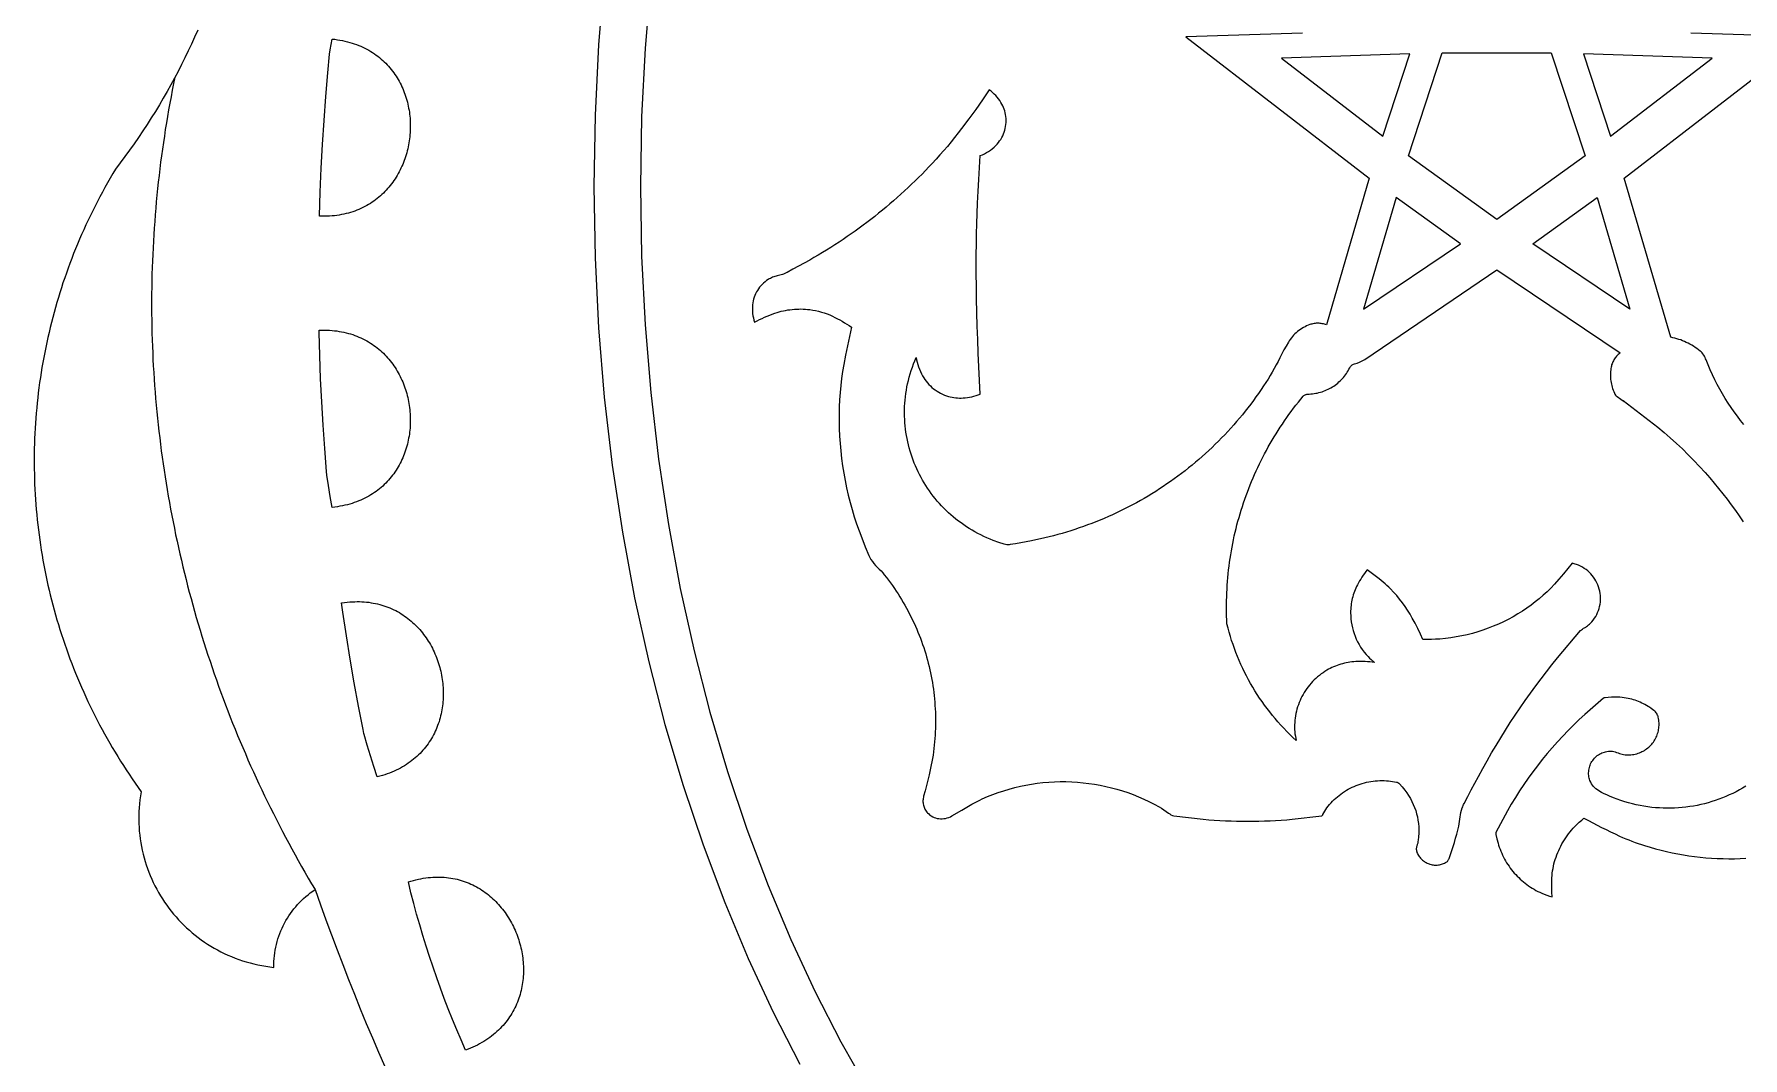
# Model space of a CAD drawing. Extents: x -250 to 250, y -370 to 370.
# Drawn here: x -250 to 43.4, y -211.1 to -35.4 of the extents above; entities that cross this region are included whole.
import ezdxf

# ---------------------------------------------------------------- set-up
doc = ezdxf.new("R2010")
doc.units = 0
doc.header["$MEASUREMENT"] = 0
doc.layers.get('0').update_dxf_attribs({"linetype": 'CONTINUOUS'})
doc.layers.add('COUCHE_1', color=18, linetype='CONTINUOUS')

msp = doc.modelspace()

# ---------------------------------------------------------------- linework, layer by layer
for points in [[(-152.11, -25.36), (-153.09, -37.24), (-153.7, -49.3), (-153.9, -61.53), (-153.7, -73.75), (-153.09, -85.81), (-152.11, -97.69), (-150.74, -109.38), (-149, -120.86), (-146.91, -132.11), (-144.47, -143.12), (-141.69, -153.87), (-138.58, -164.36), (-135.16, -174.55), (-131.43, -184.45), (-127.41, -194.02), (-123.11, -203.26), (-118.53, -212.16)], [(-144.14, -26.16), (-145.11, -37.77), (-145.7, -49.57), (-145.9, -61.53), (-145.7, -73.49), (-145.11, -85.28), (-144.14, -96.89), (-142.81, -108.31), (-141.11, -119.53), (-139.07, -130.51), (-136.69, -141.25), (-133.98, -151.74), (-130.95, -161.95), (-127.62, -171.87), (-124, -181.49), (-120.1, -190.78), (-115.92, -199.74), (-111.49, -208.35), (-106.81, -216.59)]]:
    msp.add_lwpolyline(points)
for points in [[(-198.37, -36.27), (-197.92, -36.34), (-197.49, -36.41), (-197.06, -36.49), (-196.64, -36.58), (-196.23, -36.68), (-195.82, -36.79), (-195.42, -36.91), (-195.04, -37.04), (-194.66, -37.17), (-194.28, -37.32), (-193.92, -37.47), (-193.56, -37.63), (-193.21, -37.8), (-192.87, -37.98), (-192.54, -38.16), (-192.21, -38.35), (-191.89, -38.55), (-191.59, -38.76), (-191.28, -38.97), (-190.99, -39.19), (-190.7, -39.41), (-190.42, -39.65), (-190.15, -39.89), (-189.89, -40.13), (-189.63, -40.38), (-189.38, -40.64), (-189.14, -40.9), (-188.91, -41.17), (-188.69, -41.44), (-188.47, -41.72), (-188.26, -42), (-188.06, -42.29), (-187.86, -42.58), (-187.67, -42.88), (-187.49, -43.18), (-187.32, -43.48), (-187.16, -43.79), (-187, -44.1), (-186.85, -44.42), (-186.71, -44.74), (-186.57, -45.06), (-186.45, -45.38), (-186.33, -45.71), (-186.22, -46.04), (-186.11, -46.38), (-186.01, -46.71), (-185.92, -47.05), (-185.84, -47.39), (-185.77, -47.74), (-185.7, -48.08), (-185.64, -48.43), (-185.58, -48.77), (-185.54, -49.12), (-185.5, -49.47), (-185.47, -49.82), (-185.45, -50.17), (-185.43, -50.52), (-185.42, -50.88), (-185.42, -51.23), (-185.42, -51.58), (-185.43, -51.93), (-185.45, -52.29), (-185.48, -52.64), (-185.51, -52.99), (-185.55, -53.34), (-185.6, -53.69), (-185.66, -54.04), (-185.72, -54.38), (-185.79, -54.73), (-185.87, -55.07), (-185.95, -55.41), (-186.04, -55.75), (-186.14, -56.09), (-186.24, -56.43), (-186.35, -56.76), (-186.47, -57.09), (-186.6, -57.42), (-186.73, -57.75), (-186.87, -58.07), (-187.02, -58.39), (-187.17, -58.7), (-187.33, -59.01), (-187.5, -59.32), (-187.67, -59.63), (-187.86, -59.93), (-188.04, -60.22), (-188.24, -60.51), (-188.44, -60.8), (-188.65, -61.08), (-188.86, -61.36), (-189.09, -61.63), (-189.32, -61.9), (-189.55, -62.16), (-189.8, -62.41), (-190.04, -62.66), (-190.3, -62.91), (-190.56, -63.15), (-190.83, -63.38), (-191.11, -63.6), (-191.39, -63.82), (-191.68, -64.03), (-191.98, -64.24), (-192.28, -64.44), (-192.59, -64.63), (-192.91, -64.81), (-193.23, -64.98), (-193.56, -65.15), (-193.9, -65.31), (-194.24, -65.46), (-194.59, -65.61), (-194.94, -65.74), (-195.31, -65.87), (-195.67, -65.99), (-196.05, -66.09), (-196.43, -66.19), (-196.82, -66.28), (-197.21, -66.36), (-197.62, -66.44), (-198.02, -66.5), (-198.44, -66.55), (-198.86, -66.59), (-199.28, -66.62), (-199.72, -66.64), (-200.16, -66.65), (-200.6, -66.65), (-201.02, -66.64), (-201.02, -66.55), (-200.89, -62.48), (-200.71, -58.4), (-200.49, -54.31), (-200.23, -50.22), (-199.92, -46.11), (-199.57, -42), (-199.27, -38.8), (-199.15, -38.09), (-198.82, -36.22)], [(-199.72, -86.19), (-199.28, -86.21), (-198.86, -86.24), (-198.44, -86.28), (-198.02, -86.33), (-197.62, -86.4), (-197.21, -86.47), (-196.82, -86.55), (-196.43, -86.64), (-196.05, -86.74), (-195.67, -86.85), (-195.31, -86.96), (-194.94, -87.09), (-194.59, -87.23), (-194.24, -87.37), (-193.9, -87.52), (-193.56, -87.68), (-193.23, -87.85), (-192.91, -88.02), (-192.59, -88.21), (-192.28, -88.4), (-191.98, -88.59), (-191.68, -88.8), (-191.39, -89.01), (-191.11, -89.23), (-190.83, -89.45), (-190.56, -89.69), (-190.3, -89.92), (-190.04, -90.17), (-189.8, -90.42), (-189.55, -90.67), (-189.32, -90.93), (-189.09, -91.2), (-188.86, -91.47), (-188.65, -91.75), (-188.44, -92.03), (-188.24, -92.32), (-188.04, -92.61), (-187.86, -92.91), (-187.67, -93.21), (-187.5, -93.51), (-187.33, -93.82), (-187.17, -94.13), (-187.02, -94.44), (-186.87, -94.76), (-186.73, -95.09), (-186.6, -95.41), (-186.47, -95.74), (-186.35, -96.07), (-186.24, -96.4), (-186.14, -96.74), (-186.04, -97.08), (-185.95, -97.42), (-185.87, -97.76), (-185.79, -98.1), (-185.72, -98.45), (-185.66, -98.8), (-185.6, -99.14), (-185.55, -99.49), (-185.51, -99.84), (-185.48, -100.19), (-185.45, -100.55), (-185.43, -100.9), (-185.42, -101.25), (-185.42, -101.6), (-185.42, -101.96), (-185.43, -102.31), (-185.45, -102.66), (-185.47, -103.01), (-185.5, -103.36), (-185.54, -103.71), (-185.58, -104.06), (-185.64, -104.41), (-185.7, -104.75), (-185.77, -105.1), (-185.84, -105.44), (-185.92, -105.78), (-186.01, -106.12), (-186.11, -106.45), (-186.22, -106.79), (-186.33, -107.12), (-186.45, -107.45), (-186.57, -107.77), (-186.71, -108.1), (-186.85, -108.41), (-187, -108.73), (-187.16, -109.04), (-187.32, -109.35), (-187.49, -109.66), (-187.67, -109.96), (-187.86, -110.25), (-188.06, -110.54), (-188.26, -110.83), (-188.47, -111.11), (-188.69, -111.39), (-188.91, -111.66), (-189.14, -111.93), (-189.38, -112.19), (-189.63, -112.45), (-189.89, -112.7), (-190.15, -112.95), (-190.42, -113.18), (-190.7, -113.42), (-190.99, -113.64), (-191.28, -113.86), (-191.59, -114.08), (-191.89, -114.28), (-192.21, -114.48), (-192.54, -114.67), (-192.87, -114.85), (-193.21, -115.03), (-193.56, -115.2), (-193.92, -115.36), (-194.28, -115.51), (-194.66, -115.66), (-195.04, -115.79), (-195.42, -115.92), (-195.82, -116.04), (-196.23, -116.15), (-196.64, -116.25), (-197.06, -116.34), (-197.49, -116.42), (-197.92, -116.5), (-198.37, -116.56), (-198.82, -116.61), (-199.15, -114.74), (-199.46, -112.86), (-199.74, -111.1), (-199.79, -110.48), (-200.11, -106.48), (-200.38, -102.48), (-200.62, -98.5), (-200.81, -94.53), (-200.96, -90.57), (-201.07, -86.62), (-201.08, -86.19), (-201.05, -86.19), (-200.6, -86.18), (-200.16, -86.18)], [(-194.14, -132.79), (-193.74, -132.81), (-193.33, -132.83), (-192.94, -132.87), (-192.55, -132.91), (-192.16, -132.97), (-191.78, -133.03), (-191.4, -133.11), (-191.03, -133.19), (-190.66, -133.28), (-190.3, -133.38), (-189.95, -133.49), (-189.6, -133.61), (-189.25, -133.74), (-188.92, -133.88), (-188.58, -134.02), (-188.25, -134.18), (-187.93, -134.34), (-187.62, -134.51), (-187.3, -134.68), (-187, -134.87), (-186.7, -135.06), (-186.41, -135.26), (-186.12, -135.46), (-185.84, -135.68), (-185.56, -135.89), (-185.29, -136.12), (-185.03, -136.35), (-184.77, -136.59), (-184.51, -136.83), (-184.27, -137.08), (-184.03, -137.34), (-183.79, -137.6), (-183.57, -137.87), (-183.34, -138.14), (-183.13, -138.41), (-182.92, -138.7), (-182.72, -138.98), (-182.52, -139.27), (-182.33, -139.57), (-182.15, -139.87), (-181.97, -140.17), (-181.8, -140.48), (-181.63, -140.79), (-181.48, -141.1), (-181.33, -141.42), (-181.18, -141.74), (-181.04, -142.07), (-180.91, -142.39), (-180.79, -142.72), (-180.67, -143.05), (-180.56, -143.39), (-180.46, -143.73), (-180.36, -144.07), (-180.27, -144.41), (-180.19, -144.75), (-180.11, -145.09), (-180.04, -145.44), (-179.98, -145.79), (-179.93, -146.13), (-179.88, -146.48), (-179.84, -146.83), (-179.81, -147.18), (-179.78, -147.54), (-179.76, -147.89), (-179.75, -148.24), (-179.75, -148.59), (-179.75, -148.94), (-179.76, -149.29), (-179.78, -149.64), (-179.81, -149.99), (-179.84, -150.34), (-179.88, -150.69), (-179.93, -151.03), (-179.99, -151.38), (-180.05, -151.72), (-180.13, -152.07), (-180.21, -152.41), (-180.29, -152.74), (-180.39, -153.08), (-180.49, -153.41), (-180.61, -153.74), (-180.73, -154.07), (-180.85, -154.4), (-180.99, -154.72), (-181.13, -155.04), (-181.28, -155.36), (-181.44, -155.67), (-181.61, -155.98), (-181.79, -156.29), (-181.97, -156.59), (-182.17, -156.88), (-182.37, -157.18), (-182.58, -157.47), (-182.79, -157.75), (-183.02, -158.03), (-183.26, -158.3), (-183.5, -158.57), (-183.75, -158.84), (-184.01, -159.1), (-184.28, -159.35), (-184.56, -159.6), (-184.85, -159.84), (-185.14, -160.07), (-185.44, -160.3), (-185.76, -160.53), (-186.08, -160.74), (-186.41, -160.95), (-186.75, -161.15), (-187.1, -161.35), (-187.46, -161.54), (-187.82, -161.72), (-188.2, -161.89), (-188.58, -162.06), (-188.98, -162.21), (-189.38, -162.36), (-189.79, -162.51), (-190.21, -162.64), (-190.65, -162.76), (-191.09, -162.88), (-191.68, -161.07), (-192.25, -159.26), (-192.8, -157.44), (-193.33, -155.61), (-193.38, -155.43), (-193.52, -154.76), (-194.3, -150.73), (-195.05, -146.71), (-195.74, -142.68), (-196.4, -138.64), (-197.01, -134.61), (-197.24, -133.02), (-197.13, -133), (-196.69, -132.94), (-196.25, -132.89), (-195.82, -132.85), (-195.4, -132.82), (-194.97, -132.8), (-194.56, -132.79)], [(-180.37, -180.07), (-179.98, -180.08), (-179.6, -180.11), (-179.22, -180.14), (-178.84, -180.18), (-178.47, -180.24), (-178.11, -180.3), (-177.74, -180.37), (-177.39, -180.45), (-177.03, -180.54), (-176.68, -180.64), (-176.34, -180.75), (-176, -180.87), (-175.66, -181), (-175.33, -181.13), (-175.01, -181.27), (-174.69, -181.42), (-174.37, -181.58), (-174.06, -181.75), (-173.75, -181.92), (-173.45, -182.1), (-173.15, -182.29), (-172.86, -182.49), (-172.58, -182.69), (-172.3, -182.9), (-172.02, -183.11), (-171.75, -183.34), (-171.49, -183.56), (-171.23, -183.8), (-170.98, -184.04), (-170.73, -184.29), (-170.49, -184.54), (-170.25, -184.8), (-170.02, -185.06), (-169.79, -185.33), (-169.57, -185.6), (-169.36, -185.88), (-169.15, -186.16), (-168.95, -186.45), (-168.76, -186.74), (-168.57, -187.04), (-168.39, -187.34), (-168.21, -187.64), (-168.04, -187.95), (-167.88, -188.26), (-167.72, -188.57), (-167.57, -188.89), (-167.42, -189.21), (-167.29, -189.54), (-167.15, -189.87), (-167.03, -190.2), (-166.91, -190.53), (-166.8, -190.86), (-166.7, -191.2), (-166.6, -191.54), (-166.51, -191.88), (-166.43, -192.22), (-166.35, -192.57), (-166.28, -192.91), (-166.22, -193.26), (-166.17, -193.61), (-166.12, -193.96), (-166.08, -194.3), (-166.05, -194.65), (-166.02, -195.01), (-166, -195.36), (-165.99, -195.71), (-165.99, -196.06), (-166, -196.41), (-166.01, -196.76), (-166.03, -197.11), (-166.06, -197.46), (-166.1, -197.81), (-166.14, -198.16), (-166.19, -198.5), (-166.25, -198.85), (-166.32, -199.19), (-166.4, -199.53), (-166.48, -199.87), (-166.58, -200.21), (-166.68, -200.55), (-166.79, -200.88), (-166.91, -201.22), (-167.04, -201.54), (-167.17, -201.87), (-167.32, -202.2), (-167.47, -202.52), (-167.63, -202.83), (-167.8, -203.15), (-167.98, -203.46), (-168.17, -203.77), (-168.37, -204.07), (-168.57, -204.37), (-168.79, -204.66), (-169.01, -204.95), (-169.25, -205.24), (-169.49, -205.52), (-169.74, -205.8), (-170, -206.07), (-170.27, -206.34), (-170.55, -206.6), (-170.84, -206.86), (-171.14, -207.11), (-171.45, -207.35), (-171.77, -207.59), (-172.1, -207.83), (-172.44, -208.05), (-172.78, -208.27), (-173.14, -208.49), (-173.51, -208.7), (-173.89, -208.9), (-174.28, -209.09), (-174.67, -209.28), (-175.08, -209.46), (-175.5, -209.63), (-175.93, -209.79), (-176.7, -208.03), (-177.45, -206.27), (-178.18, -204.49), (-178.89, -202.71), (-179.58, -200.93), (-180.25, -199.13), (-180.89, -197.34), (-181.52, -195.53), (-182.13, -193.72), (-182.71, -191.91), (-183.27, -190.09), (-183.81, -188.26), (-184.33, -186.43), (-184.82, -184.59), (-185.3, -182.75), (-185.75, -180.9), (-185.31, -180.77), (-184.88, -180.64), (-184.45, -180.53), (-184.03, -180.44), (-183.61, -180.35), (-183.19, -180.28), (-182.77, -180.21), (-182.36, -180.16), (-181.96, -180.12), (-181.55, -180.09), (-181.15, -180.07), (-180.76, -180.07)]]:
    msp.add_lwpolyline(points, close=True)
at = {"layer": 'COUCHE_1'}
for points in [[(-221.92, -34.72), (-222.45, -35.91), (-222.99, -37.09), (-223.54, -38.27), (-224.11, -39.44), (-224.69, -40.61), (-225.29, -41.77), (-225.9, -42.93), (-226.53, -44.09), (-227.17, -45.23), (-227.83, -46.38), (-228.5, -47.51), (-229.19, -48.64), (-229.89, -49.77), (-230.61, -50.89), (-231.34, -52), (-232.08, -53.11), (-232.84, -54.21), (-233.62, -55.3), (-234.41, -56.39), (-235.21, -57.47), (-236.03, -58.55), (-236.5, -59.33), (-236.96, -60.12), (-237.41, -60.9), (-237.85, -61.7), (-238.29, -62.49), (-238.71, -63.29), (-239.13, -64.09), (-239.55, -64.89), (-239.95, -65.7), (-240.35, -66.5), (-240.73, -67.32), (-241.11, -68.13), (-241.48, -68.95), (-241.85, -69.76), (-242.2, -70.59), (-242.55, -71.41), (-242.89, -72.24), (-243.22, -73.06), (-243.55, -73.89), (-243.86, -74.73), (-244.17, -75.56), (-244.47, -76.4), (-244.76, -77.23), (-245.05, -78.08), (-245.32, -78.92), (-245.59, -79.76), (-245.85, -80.61), (-246.1, -81.45), (-246.35, -82.3), (-246.58, -83.15), (-246.81, -84.01), (-247.03, -84.86), (-247.25, -85.72), (-247.45, -86.57), (-247.65, -87.43), (-247.84, -88.29), (-248.02, -89.15), (-248.19, -90.01), (-248.36, -90.87), (-248.51, -91.74), (-248.66, -92.6), (-248.8, -93.47), (-248.94, -94.33), (-249.06, -95.2), (-249.18, -96.07), (-249.29, -96.94), (-249.39, -97.81), (-249.49, -98.68), (-249.57, -99.55), (-249.65, -100.42), (-249.72, -101.29), (-249.78, -102.16), (-249.84, -103.03), (-249.88, -103.91), (-249.92, -104.78), (-249.95, -105.65), (-249.98, -106.53), (-249.99, -107.4), (-250, -108.27), (-250, -109.14), (-249.99, -110.02), (-249.97, -110.89), (-249.95, -111.76), (-249.92, -112.64), (-249.88, -113.51), (-249.83, -114.38), (-249.77, -115.25), (-249.71, -116.12), (-249.64, -116.99), (-249.56, -117.86), (-249.47, -118.73), (-249.38, -119.6), (-249.28, -120.47), (-249.17, -121.33), (-249.05, -122.2), (-248.92, -123.06), (-248.79, -123.93), (-248.64, -124.79), (-248.49, -125.65), (-248.34, -126.51), (-248.17, -127.37), (-248, -128.23), (-247.82, -129.09), (-247.63, -129.94), (-247.43, -130.8), (-247.23, -131.65), (-247.02, -132.5), (-246.8, -133.35), (-246.57, -134.2), (-246.33, -135.04), (-246.09, -135.89), (-245.84, -136.73), (-245.58, -137.57), (-245.31, -138.41), (-245.04, -139.25), (-244.75, -140.08), (-244.46, -140.92), (-244.17, -141.75), (-243.86, -142.58), (-243.55, -143.4), (-243.23, -144.23), (-242.9, -145.05), (-242.56, -145.87), (-242.22, -146.68), (-241.86, -147.5), (-241.5, -148.31), (-241.13, -149.12), (-240.76, -149.93), (-240.38, -150.73), (-239.98, -151.53), (-239.59, -152.33), (-239.18, -153.13), (-238.76, -153.92), (-238.34, -154.71), (-237.91, -155.49), (-237.47, -156.28), (-237.03, -157.06), (-236.58, -157.83), (-236.11, -158.61), (-235.65, -159.38), (-235.17, -160.15), (-234.69, -160.91), (-234.19, -161.67), (-233.69, -162.43), (-233.19, -163.18), (-232.67, -163.93), (-232.15, -164.67), (-231.62, -165.42), (-231.73, -166.1), (-231.83, -166.79), (-231.91, -167.48), (-231.97, -168.16), (-232.01, -168.84), (-232.03, -169.52), (-232.04, -170.2), (-232.03, -170.87), (-232, -171.54), (-231.95, -172.2), (-231.88, -172.87), (-231.8, -173.52), (-231.7, -174.18), (-231.58, -174.83), (-231.45, -175.47), (-231.3, -176.11), (-231.14, -176.74), (-230.95, -177.37), (-230.76, -177.99), (-230.54, -178.61), (-230.32, -179.22), (-230.07, -179.82), (-229.82, -180.42), (-229.54, -181), (-229.26, -181.59), (-228.96, -182.16), (-228.64, -182.72), (-228.31, -183.28), (-227.97, -183.83), (-227.61, -184.37), (-227.24, -184.9), (-226.86, -185.42), (-226.46, -185.93), (-226.05, -186.43), (-225.63, -186.92), (-225.2, -187.4), (-224.75, -187.87), (-224.29, -188.33), (-223.82, -188.78), (-223.34, -189.21), (-222.85, -189.64), (-222.35, -190.05), (-221.83, -190.45), (-221.31, -190.84), (-220.77, -191.22), (-220.23, -191.58), (-219.67, -191.93), (-219.1, -192.26), (-218.53, -192.58), (-217.94, -192.89), (-217.35, -193.18), (-216.74, -193.46), (-216.13, -193.73), (-215.51, -193.97), (-214.87, -194.21), (-214.24, -194.43), (-213.59, -194.63), (-212.93, -194.81), (-212.27, -194.98), (-211.6, -195.13), (-210.92, -195.27), (-210.24, -195.39), (-209.54, -195.49), (-208.84, -195.57), (-208.84, -195.07), (-208.83, -194.56), (-208.8, -194.07), (-208.75, -193.57), (-208.68, -193.08), (-208.6, -192.59), (-208.51, -192.1), (-208.4, -191.62), (-208.28, -191.15), (-208.14, -190.68), (-207.99, -190.21), (-207.82, -189.75), (-207.64, -189.3), (-207.44, -188.85), (-207.23, -188.41), (-207.01, -187.97), (-206.78, -187.55), (-206.53, -187.13), (-206.27, -186.71), (-205.99, -186.31), (-205.71, -185.91), (-205.41, -185.53), (-205.09, -185.15), (-204.77, -184.78), (-204.44, -184.42), (-204.09, -184.07), (-203.73, -183.73), (-203.36, -183.41), (-202.98, -183.09), (-202.59, -182.78), (-202.18, -182.49), (-201.77, -182.2), (-200.84, -184.81), (-199.91, -187.4), (-198.95, -189.98), (-197.99, -192.55), (-197.01, -195.1), (-196.02, -197.64), (-195.01, -200.17), (-194, -202.68), (-192.97, -205.18), (-191.93, -207.66), (-190.87, -210.13), (-189.8, -212.58)], [(-32.21, -35.19), (-52.27, -35.82), (-20.77, -60.08), (-28.13, -85.29), (-28.3, -85.23), (-28.48, -85.17), (-28.65, -85.13), (-28.83, -85.09), (-29, -85.06), (-29.18, -85.03), (-29.36, -85.02), (-29.54, -85.01), (-29.72, -85.01), (-29.9, -85.02), (-30.07, -85.04), (-30.25, -85.06), (-30.43, -85.1), (-30.61, -85.14), (-30.78, -85.18), (-30.95, -85.24), (-31.24, -85.35), (-31.53, -85.47), (-31.8, -85.6), (-32.07, -85.75), (-32.34, -85.91), (-32.59, -86.07), (-32.84, -86.25), (-33.08, -86.44), (-33.31, -86.64), (-33.53, -86.84), (-33.75, -87.06), (-33.95, -87.29), (-34.14, -87.52), (-34.33, -87.77), (-34.5, -88.02), (-34.66, -88.28), (-35.04, -88.94), (-35.41, -89.59), (-35.76, -90.26), (-36.11, -90.93), (-36.42, -91.55), (-36.75, -92.17), (-37.09, -92.78), (-37.43, -93.39), (-37.79, -93.99), (-38.15, -94.59), (-38.53, -95.18), (-38.91, -95.77), (-39.34, -96.4), (-39.78, -97.04), (-40.22, -97.66), (-40.67, -98.28), (-41.13, -98.89), (-41.6, -99.5), (-42.07, -100.1), (-42.55, -100.7), (-43.04, -101.29), (-43.54, -101.87), (-44.04, -102.45), (-44.55, -103.02), (-45.07, -103.59), (-45.59, -104.15), (-46.12, -104.7), (-46.66, -105.24), (-47.21, -105.78), (-47.76, -106.31), (-48.31, -106.84), (-48.88, -107.36), (-49.45, -107.87), (-50.03, -108.37), (-50.61, -108.87), (-51.2, -109.36), (-51.8, -109.84), (-52.4, -110.32), (-53.01, -110.79), (-53.62, -111.25), (-54.24, -111.7), (-54.87, -112.15), (-55.5, -112.59), (-56.14, -113.02), (-56.78, -113.44), (-57.43, -113.86), (-58.08, -114.27), (-58.74, -114.66), (-59.4, -115.06), (-60.07, -115.44), (-60.74, -115.81), (-61.42, -116.18), (-62.1, -116.53), (-62.78, -116.88), (-63.47, -117.22), (-64.17, -117.55), (-64.86, -117.88), (-65.56, -118.19), (-66.27, -118.5), (-66.97, -118.8), (-67.69, -119.08), (-68.4, -119.36), (-69.12, -119.63), (-69.84, -119.9), (-70.57, -120.15), (-71.3, -120.39), (-72.03, -120.63), (-72.76, -120.86), (-73.5, -121.07), (-74.24, -121.28), (-74.99, -121.48), (-75.73, -121.67), (-76.48, -121.85), (-77.23, -122.03), (-77.99, -122.19), (-78.74, -122.34), (-79.66, -122.52), (-80.59, -122.69), (-81.51, -122.85), (-82.43, -123.01), (-82.57, -123.02), (-82.71, -123.03), (-82.85, -123.03), (-82.99, -123.03), (-83.21, -123), (-83.43, -122.94), (-84.38, -122.62), (-85.32, -122.28), (-85.87, -122.07), (-86.41, -121.84), (-86.94, -121.6), (-87.46, -121.35), (-87.97, -121.09), (-88.47, -120.82), (-88.97, -120.53), (-89.46, -120.24), (-89.94, -119.93), (-90.4, -119.62), (-90.86, -119.29), (-91.31, -118.96), (-91.76, -118.61), (-92.19, -118.26), (-92.61, -117.89), (-93.02, -117.52), (-93.42, -117.14), (-93.82, -116.75), (-94.2, -116.35), (-94.57, -115.94), (-94.94, -115.53), (-95.29, -115.1), (-95.63, -114.67), (-95.96, -114.24), (-96.28, -113.79), (-96.59, -113.34), (-96.89, -112.88), (-97.18, -112.42), (-97.46, -111.95), (-97.72, -111.47), (-97.98, -110.99), (-98.22, -110.5), (-98.45, -110), (-98.67, -109.5), (-98.88, -109), (-99.08, -108.49), (-99.26, -107.98), (-99.44, -107.46), (-99.6, -106.94), (-99.75, -106.41), (-99.89, -105.88), (-100.01, -105.35), (-100.12, -104.81), (-100.22, -104.27), (-100.31, -103.73), (-100.38, -103.18), (-100.44, -102.63), (-100.49, -102.08), (-100.53, -101.53), (-100.55, -100.98), (-100.56, -100.42), (-100.56, -99.86), (-100.54, -99.31), (-100.51, -98.75), (-100.46, -98.19), (-100.4, -97.63), (-100.33, -97.06), (-100.24, -96.5), (-100.14, -95.94), (-100.03, -95.38), (-99.9, -94.82), (-99.75, -94.26), (-99.6, -93.7), (-99.42, -93.14), (-99.22, -92.57), (-99, -92), (-98.77, -91.44), (-98.55, -90.87), (-98.48, -91.29), (-98.38, -91.7), (-98.27, -92.11), (-98.14, -92.51), (-97.99, -92.9), (-97.83, -93.29), (-97.65, -93.67), (-97.45, -94.04), (-97.26, -94.36), (-97.06, -94.66), (-96.84, -94.96), (-96.61, -95.24), (-96.37, -95.51), (-96.12, -95.76), (-95.85, -96.01), (-95.57, -96.24), (-95.28, -96.45), (-94.98, -96.66), (-94.68, -96.85), (-94.36, -97.02), (-94.03, -97.18), (-93.7, -97.33), (-93.35, -97.45), (-93, -97.57), (-92.7, -97.65), (-92.39, -97.71), (-92.09, -97.77), (-91.77, -97.81), (-91.46, -97.83), (-91.15, -97.85), (-90.84, -97.84), (-90.52, -97.83), (-90.14, -97.79), (-89.76, -97.75), (-89.39, -97.68), (-89.02, -97.61), (-88.64, -97.52), (-88.28, -97.42), (-87.91, -97.3), (-87.56, -97.17), (-87.68, -94.83), (-87.8, -92.49), (-87.9, -90.16), (-88, -87.82), (-88.07, -85.48), (-88.14, -83.14), (-88.19, -80.8), (-88.23, -78.46), (-88.25, -76.7), (-88.26, -74.94), (-88.25, -73.19), (-88.23, -71.43), (-88.2, -69.67), (-88.16, -67.92), (-88.1, -66.16), (-88.03, -64.41), (-87.93, -62.36), (-87.81, -60.32), (-87.56, -56.23), (-87.19, -56.08), (-86.83, -55.91), (-86.48, -55.72), (-86.14, -55.51), (-85.81, -55.29), (-85.5, -55.05), (-85.19, -54.79), (-84.91, -54.52), (-84.67, -54.27), (-84.44, -54), (-84.23, -53.72), (-84.04, -53.44), (-83.87, -53.14), (-83.71, -52.84), (-83.57, -52.52), (-83.45, -52.21), (-83.35, -51.88), (-83.26, -51.55), (-83.2, -51.21), (-83.15, -50.88), (-83.12, -50.53), (-83.11, -50.19), (-83.12, -49.84), (-83.15, -49.49), (-83.2, -49.18), (-83.26, -48.87), (-83.34, -48.56), (-83.44, -48.26), (-83.56, -47.96), (-83.69, -47.67), (-83.83, -47.39), (-84, -47.11), (-84.2, -46.8), (-84.42, -46.5), (-84.65, -46.22), (-84.9, -45.94), (-85.16, -45.67), (-85.43, -45.42), (-85.71, -45.18), (-86.01, -44.95), (-87.17, -46.63), (-88.34, -48.29), (-89.54, -49.93), (-90.76, -51.57), (-91.36, -52.35), (-91.96, -53.12), (-92.58, -53.88), (-93.2, -54.64), (-93.84, -55.38), (-94.49, -56.12), (-95.14, -56.85), (-95.81, -57.57), (-96.38, -58.18), (-96.96, -58.79), (-97.55, -59.39), (-98.14, -59.98), (-98.74, -60.57), (-99.35, -61.15), (-99.95, -61.73), (-100.57, -62.3), (-101.19, -62.87), (-101.82, -63.43), (-102.45, -63.98), (-103.08, -64.53), (-103.73, -65.07), (-104.37, -65.6), (-105.02, -66.13), (-105.68, -66.66), (-106.34, -67.17), (-107.01, -67.69), (-107.68, -68.19), (-108.36, -68.69), (-109.04, -69.18), (-109.73, -69.67), (-110.42, -70.14), (-111.12, -70.62), (-111.81, -71.08), (-112.52, -71.54), (-113.23, -71.99), (-113.94, -72.44), (-114.66, -72.88), (-115.38, -73.31), (-116.11, -73.74), (-116.84, -74.15), (-117.8, -74.69), (-118.76, -75.23), (-119.73, -75.75), (-120.71, -76.27), (-120.91, -76.38), (-121.12, -76.47), (-121.33, -76.56), (-121.54, -76.64), (-121.75, -76.71), (-121.97, -76.77), (-122.19, -76.83), (-122.41, -76.88), (-122.62, -76.93), (-122.82, -76.98), (-123.02, -77.05), (-123.22, -77.12), (-123.41, -77.2), (-123.6, -77.3), (-123.79, -77.39), (-123.97, -77.5), (-124.25, -77.69), (-124.51, -77.89), (-124.76, -78.1), (-125, -78.33), (-125.23, -78.57), (-125.44, -78.82), (-125.63, -79.08), (-125.81, -79.36), (-125.98, -79.64), (-126.13, -79.93), (-126.26, -80.23), (-126.37, -80.54), (-126.47, -80.85), (-126.55, -81.17), (-126.61, -81.5), (-126.65, -81.83), (-126.68, -82.21), (-126.68, -82.59), (-126.67, -82.97), (-126.64, -83.34), (-126.58, -83.72), (-126.51, -84.09), (-126.41, -84.46), (-126.3, -84.82), (-125.88, -84.59), (-125.46, -84.38), (-125.03, -84.17), (-124.59, -83.97), (-124.16, -83.78), (-123.71, -83.61), (-123.27, -83.44), (-122.82, -83.28), (-122.45, -83.16), (-122.09, -83.05), (-121.72, -82.96), (-121.35, -82.87), (-120.98, -82.8), (-120.61, -82.73), (-120.23, -82.68), (-119.85, -82.63), (-119.48, -82.6), (-119.1, -82.58), (-118.72, -82.57), (-118.34, -82.56), (-117.96, -82.57), (-117.58, -82.59), (-117.2, -82.62), (-116.82, -82.67), (-116.32, -82.74), (-115.82, -82.83), (-115.32, -82.94), (-114.83, -83.08), (-114.34, -83.23), (-113.87, -83.4), (-113.39, -83.59), (-112.93, -83.79), (-112.5, -84), (-112.08, -84.22), (-111.67, -84.44), (-111.25, -84.67), (-110.85, -84.92), (-110.45, -85.17), (-110.05, -85.42), (-109.66, -85.69), (-110.03, -87.27), (-110.38, -88.86), (-110.7, -90.46), (-111, -92.06), (-111.19, -93.27), (-111.36, -94.48), (-111.51, -95.69), (-111.62, -96.91), (-111.71, -98.13), (-111.76, -99.35), (-111.79, -100.58), (-111.79, -101.8), (-111.76, -103.08), (-111.71, -104.37), (-111.62, -105.64), (-111.51, -106.92), (-111.36, -108.2), (-111.19, -109.47), (-110.99, -110.74), (-110.76, -112), (-110.5, -113.26), (-110.22, -114.51), (-109.9, -115.75), (-109.56, -116.99), (-109.19, -118.22), (-108.79, -119.44), (-108.37, -120.66), (-107.92, -121.86), (-107.31, -123.39), (-106.68, -124.9), (-106.51, -125.24), (-106.33, -125.56), (-106.08, -125.92), (-105.82, -126.27), (-105.53, -126.6), (-105.22, -126.91), (-104.91, -127.21), (-104.6, -127.53), (-104.31, -127.86), (-104.03, -128.19), (-103.68, -128.65), (-103.33, -129.11), (-102.98, -129.57), (-102.64, -130.04), (-102.31, -130.51), (-101.99, -130.99), (-101.68, -131.47), (-101.37, -131.95), (-101.07, -132.44), (-100.78, -132.93), (-100.49, -133.42), (-100.21, -133.92), (-99.94, -134.42), (-99.68, -134.93), (-99.42, -135.44), (-99.17, -135.95), (-98.93, -136.46), (-98.7, -136.98), (-98.47, -137.5), (-98.25, -138.02), (-98.04, -138.55), (-97.84, -139.07), (-97.64, -139.6), (-97.45, -140.14), (-97.27, -140.67), (-97.1, -141.21), (-96.93, -141.75), (-96.77, -142.29), (-96.62, -142.83), (-96.48, -143.38), (-96.34, -143.93), (-96.22, -144.48), (-96.1, -145.03), (-95.98, -145.58), (-95.88, -146.14), (-95.78, -146.69), (-95.7, -147.25), (-95.61, -147.81), (-95.54, -148.37), (-95.48, -148.93), (-95.42, -149.49), (-95.37, -150.05), (-95.33, -150.62), (-95.3, -151.18), (-95.27, -151.75), (-95.25, -152.31), (-95.24, -152.88), (-95.24, -153.45), (-95.25, -154.01), (-95.26, -154.58), (-95.29, -155.15), (-95.32, -155.72), (-95.36, -156.29), (-95.4, -156.85), (-95.46, -157.42), (-95.52, -157.99), (-95.59, -158.56), (-95.67, -159.12), (-95.76, -159.69), (-95.86, -160.26), (-95.96, -160.82), (-96.08, -161.39), (-96.2, -161.95), (-96.33, -162.52), (-96.55, -163.43), (-96.79, -164.35), (-97.03, -165.27), (-97.29, -166.18), (-97.33, -166.37), (-97.37, -166.56), (-97.39, -166.75), (-97.4, -166.94), (-97.4, -167.13), (-97.39, -167.32), (-97.36, -167.51), (-97.32, -167.7), (-97.27, -167.88), (-97.21, -168.06), (-97.14, -168.24), (-97.05, -168.41), (-96.96, -168.58), (-96.85, -168.74), (-96.74, -168.9), (-96.61, -169.04), (-96.41, -169.24), (-96.2, -169.42), (-95.97, -169.58), (-95.73, -169.71), (-95.48, -169.83), (-95.22, -169.92), (-94.96, -169.99), (-94.68, -170.04), (-94.39, -170.06), (-94.09, -170.07), (-93.8, -170.04), (-93.52, -169.99), (-93.23, -169.92), (-92.96, -169.83), (-92.69, -169.71), (-92.43, -169.57), (-90.71, -168.56), (-88.99, -167.56), (-88.56, -167.31), (-88.11, -167.08), (-87.66, -166.85), (-87.21, -166.64), (-86.3, -166.25), (-85.38, -165.89), (-84.46, -165.55), (-83.52, -165.24), (-82.58, -164.96), (-81.63, -164.71), (-80.67, -164.48), (-79.71, -164.28), (-78.74, -164.11), (-77.77, -163.97), (-76.79, -163.86), (-75.81, -163.77), (-74.83, -163.72), (-73.84, -163.69), (-72.85, -163.69), (-71.86, -163.72), (-70.88, -163.78), (-69.89, -163.87), (-68.91, -163.98), (-67.94, -164.13), (-66.97, -164.3), (-66.01, -164.5), (-65.05, -164.73), (-64.1, -164.99), (-63.16, -165.27), (-62.23, -165.58), (-61.3, -165.92), (-60.39, -166.28), (-59.49, -166.68), (-58.6, -167.09), (-57.72, -167.54), (-56.85, -168.01), (-56.43, -168.25), (-56.03, -168.51), (-55.63, -168.79), (-55.24, -169.08), (-55.03, -169.23), (-54.81, -169.36), (-54.58, -169.48), (-54.33, -169.57), (-49.28, -170.15), (-48.32, -170.23), (-47.37, -170.3), (-46.41, -170.36), (-45.46, -170.4), (-44.5, -170.44), (-43.55, -170.46), (-42.59, -170.48), (-41.63, -170.48), (-40.68, -170.48), (-39.72, -170.46), (-38.76, -170.44), (-37.81, -170.4), (-36.85, -170.36), (-35.9, -170.3), (-34.94, -170.23), (-33.99, -170.15), (-28.93, -169.57), (-28.87, -169.52), (-28.81, -169.47), (-28.76, -169.4), (-28.72, -169.33), (-28.58, -169.04), (-28.42, -168.75), (-28.25, -168.48), (-28.06, -168.21), (-27.83, -167.91), (-27.58, -167.61), (-27.33, -167.33), (-27.07, -167.05), (-26.8, -166.78), (-26.52, -166.52), (-26.23, -166.28), (-25.94, -166.04), (-25.64, -165.81), (-25.34, -165.59), (-25.02, -165.38), (-24.7, -165.18), (-24.38, -165), (-24.05, -164.82), (-23.71, -164.65), (-23.37, -164.5), (-23.03, -164.35), (-22.68, -164.22), (-22.32, -164.1), (-21.96, -163.99), (-21.6, -163.89), (-21.23, -163.8), (-20.86, -163.72), (-20.49, -163.66), (-20.12, -163.6), (-19.74, -163.56), (-19.36, -163.53), (-18.98, -163.52), (-18.6, -163.51), (-18.21, -163.52), (-17.83, -163.54), (-17.44, -163.57), (-16.78, -163.65), (-16.11, -163.76), (-15.97, -163.79), (-15.84, -163.85), (-15.7, -163.94), (-15.58, -164.06), (-15.11, -164.59), (-14.67, -165.14), (-14.32, -165.61), (-14.01, -166.08), (-13.71, -166.58), (-13.45, -167.08), (-13.21, -167.59), (-12.99, -168.12), (-12.8, -168.65), (-12.64, -169.19), (-12.51, -169.74), (-12.4, -170.3), (-12.32, -170.86), (-12.27, -171.43), (-12.25, -171.99), (-12.26, -172.56), (-12.29, -173.14), (-12.35, -173.71), (-12.4, -173.97), (-12.45, -174.24), (-12.52, -174.5), (-12.6, -174.76), (-12.64, -174.89), (-12.67, -175.03), (-12.69, -175.17), (-12.69, -175.3), (-12.68, -175.44), (-12.66, -175.58), (-12.62, -175.71), (-12.58, -175.84), (-12.5, -176.02), (-12.41, -176.19), (-12.32, -176.35), (-12.21, -176.51), (-12.1, -176.66), (-11.99, -176.8), (-11.86, -176.94), (-11.73, -177.07), (-11.6, -177.19), (-11.46, -177.3), (-11.31, -177.41), (-11.16, -177.5), (-11, -177.59), (-10.84, -177.67), (-10.68, -177.74), (-10.51, -177.81), (-10.34, -177.86), (-10.16, -177.91), (-9.99, -177.95), (-9.81, -177.98), (-9.63, -178), (-9.45, -178.01), (-9.27, -178.01), (-9.09, -178), (-8.9, -177.99), (-8.72, -177.96), (-8.54, -177.92), (-8.36, -177.87), (-8.18, -177.82), (-8, -177.75), (-7.83, -177.67), (-7.65, -177.58), (-7.55, -177.52), (-7.45, -177.45), (-7.36, -177.37), (-7.28, -177.28), (-7.2, -177.19), (-7.14, -177.08), (-7.08, -176.98), (-7.04, -176.87), (-6.8, -176.18), (-6.57, -175.49), (-6.35, -174.8), (-6.14, -174.11), (-5.94, -173.41), (-5.75, -172.71), (-5.57, -172.01), (-5.4, -171.31), (-5.32, -170.92), (-5.25, -170.53), (-5.19, -170.14), (-5.14, -169.75), (-5.09, -169.36), (-5.02, -168.97), (-4.92, -168.59), (-4.8, -168.21), (-4.73, -168.01), (-4.65, -167.81), (-4.56, -167.61), (-4.46, -167.42), (-3.86, -166.25), (-3.26, -165.09), (-2.64, -163.93), (-2.02, -162.78), (-1.29, -161.43), (-0.53, -160.1), (0.23, -158.77), (1.01, -157.46), (1.81, -156.15), (2.62, -154.85), (3.45, -153.56), (4.29, -152.29), (5.15, -151.02), (6.02, -149.76), (6.91, -148.51), (7.81, -147.27), (8.72, -146.04), (9.65, -144.82), (10.59, -143.61), (11.55, -142.41), (15.5, -137.75), (15.67, -137.61), (15.85, -137.49), (16.03, -137.37), (16.21, -137.26), (16.39, -137.15), (16.55, -137.04), (16.72, -136.93), (16.87, -136.8), (17.03, -136.67), (17.17, -136.54), (17.31, -136.39), (17.45, -136.24), (17.69, -135.95), (17.91, -135.64), (18.11, -135.32), (18.29, -134.99), (18.44, -134.65), (18.58, -134.31), (18.69, -133.95), (18.79, -133.6), (18.86, -133.23), (18.91, -132.86), (18.94, -132.49), (18.94, -132.12), (18.92, -131.75), (18.88, -131.37), (18.82, -131), (18.73, -130.63), (18.62, -130.27), (18.49, -129.91), (18.33, -129.57), (18.16, -129.24), (17.97, -128.92), (17.76, -128.61), (17.53, -128.32), (17.29, -128.04), (17.02, -127.77), (16.75, -127.52), (16.45, -127.29), (16.15, -127.08), (15.83, -126.88), (15.49, -126.7), (15.15, -126.54), (14.79, -126.41), (14.61, -126.35), (14.43, -126.3), (14.06, -126.2), (13.33, -127.13), (12.57, -128.04), (11.8, -128.94), (11.01, -129.82), (10.39, -130.47), (9.76, -131.09), (9.1, -131.7), (8.43, -132.29), (7.73, -132.85), (7.02, -133.39), (6.3, -133.91), (5.55, -134.41), (4.75, -134.91), (3.93, -135.38), (3.1, -135.83), (2.26, -136.26), (1.4, -136.65), (0.53, -137.02), (-0.35, -137.37), (-1.24, -137.69), (-2.14, -137.98), (-3.05, -138.24), (-3.97, -138.47), (-4.89, -138.68), (-5.82, -138.85), (-6.76, -139), (-7.7, -139.12), (-8.64, -139.21), (-9.37, -139.26), (-10.1, -139.28), (-10.83, -139.29), (-11.55, -139.31), (-11.98, -138.37), (-12.42, -137.43), (-12.89, -136.51), (-13.38, -135.6), (-13.77, -134.92), (-14.18, -134.25), (-14.62, -133.61), (-15.08, -132.97), (-15.56, -132.36), (-16.05, -131.76), (-16.58, -131.17), (-17.12, -130.6), (-17.42, -130.3), (-17.74, -130), (-18.06, -129.72), (-18.4, -129.44), (-19.07, -128.9), (-19.74, -128.36), (-20.43, -127.84), (-21.12, -127.32), (-21.36, -127.63), (-21.59, -127.94), (-21.81, -128.26), (-22.03, -128.58), (-22.23, -128.91), (-22.43, -129.24), (-22.62, -129.58), (-22.81, -129.92), (-22.95, -130.2), (-23.08, -130.48), (-23.2, -130.77), (-23.31, -131.06), (-23.42, -131.35), (-23.52, -131.64), (-23.6, -131.94), (-23.68, -132.24), (-23.75, -132.54), (-23.81, -132.84), (-23.86, -133.15), (-23.9, -133.45), (-23.94, -133.76), (-23.96, -134.07), (-23.97, -134.38), (-23.98, -134.69), (-23.96, -135.21), (-23.93, -135.73), (-23.87, -136.24), (-23.78, -136.75), (-23.67, -137.26), (-23.54, -137.76), (-23.38, -138.25), (-23.2, -138.74), (-22.99, -139.22), (-22.77, -139.69), (-22.52, -140.14), (-22.25, -140.59), (-21.96, -141.02), (-21.65, -141.44), (-21.32, -141.84), (-20.97, -142.23), (-20.7, -142.5), (-20.43, -142.75), (-19.87, -143.25), (-20.27, -143.19), (-20.67, -143.15), (-21.08, -143.12), (-21.48, -143.09), (-21.89, -143.08), (-22.29, -143.07), (-22.7, -143.08), (-23.1, -143.09), (-23.43, -143.11), (-23.75, -143.14), (-24.08, -143.18), (-24.4, -143.23), (-24.72, -143.29), (-25.04, -143.36), (-25.35, -143.44), (-25.66, -143.53), (-25.97, -143.62), (-26.28, -143.73), (-26.58, -143.85), (-26.88, -143.97), (-27.18, -144.11), (-27.47, -144.25), (-27.76, -144.4), (-28.04, -144.56), (-28.38, -144.77), (-28.71, -144.99), (-29.03, -145.21), (-29.34, -145.45), (-29.64, -145.7), (-29.94, -145.96), (-30.22, -146.23), (-30.5, -146.51), (-30.76, -146.8), (-31.02, -147.1), (-31.26, -147.4), (-31.49, -147.72), (-31.72, -148.04), (-31.93, -148.37), (-32.13, -148.71), (-32.32, -149.05), (-32.49, -149.41), (-32.66, -149.76), (-32.81, -150.13), (-32.94, -150.49), (-33.07, -150.87), (-33.18, -151.24), (-33.28, -151.62), (-33.36, -152), (-33.44, -152.39), (-33.49, -152.77), (-33.54, -153.16), (-33.57, -153.55), (-33.59, -153.94), (-33.59, -154.34), (-33.58, -154.73), (-33.56, -155.12), (-33.52, -155.5), (-33.46, -155.87), (-33.34, -156.61), (-33.88, -156.1), (-34.42, -155.59), (-34.94, -155.06), (-35.45, -154.53), (-35.96, -153.98), (-36.45, -153.43), (-36.93, -152.87), (-37.4, -152.31), (-37.86, -151.73), (-38.31, -151.14), (-38.75, -150.55), (-39.18, -149.95), (-39.59, -149.35), (-40, -148.73), (-40.39, -148.11), (-40.77, -147.48), (-41.14, -146.85), (-41.5, -146.2), (-41.84, -145.55), (-42.17, -144.9), (-42.5, -144.24), (-42.8, -143.57), (-43.1, -142.9), (-43.39, -142.22), (-43.66, -141.53), (-43.92, -140.85), (-44.16, -140.15), (-44.4, -139.45), (-44.62, -138.75), (-44.83, -138.04), (-45.02, -137.32), (-45.2, -136.6), (-45.23, -135.94), (-45.26, -135.27), (-45.27, -134.61), (-45.28, -133.94), (-45.28, -133.28), (-45.27, -132.62), (-45.25, -131.96), (-45.23, -131.29), (-45.19, -130.63), (-45.15, -129.98), (-45.11, -129.32), (-45.05, -128.66), (-44.99, -128), (-44.92, -127.35), (-44.84, -126.69), (-44.75, -126.04), (-44.66, -125.39), (-44.56, -124.74), (-44.45, -124.09), (-44.33, -123.45), (-44.21, -122.8), (-44.08, -122.16), (-43.94, -121.52), (-43.79, -120.88), (-43.64, -120.24), (-43.48, -119.6), (-43.31, -118.97), (-43.13, -118.34), (-42.95, -117.71), (-42.76, -117.08), (-42.56, -116.46), (-42.36, -115.83), (-42.15, -115.21), (-41.93, -114.6), (-41.7, -113.98), (-41.47, -113.37), (-41.23, -112.76), (-40.98, -112.15), (-40.72, -111.55), (-40.46, -110.94), (-40.19, -110.34), (-39.92, -109.75), (-39.63, -109.16), (-39.34, -108.57), (-39.04, -107.98), (-38.74, -107.4), (-38.43, -106.82), (-38.11, -106.24), (-37.79, -105.67), (-37.45, -105.09), (-37.11, -104.53), (-36.77, -103.97), (-36.42, -103.41), (-36.06, -102.85), (-35.69, -102.3), (-35.32, -101.75), (-34.94, -101.21), (-34.55, -100.67), (-34.16, -100.13), (-33.76, -99.6), (-33.35, -99.07), (-32.94, -98.55), (-32.52, -98.03), (-32.09, -97.51), (-31.99, -97.43), (-31.88, -97.36), (-31.77, -97.29), (-31.65, -97.23), (-31.58, -97.21), (-31.51, -97.18), (-31.43, -97.17), (-31.36, -97.17), (-31.07, -97.16), (-30.79, -97.14), (-30.51, -97.12), (-30.24, -97.08), (-29.96, -97.03), (-29.69, -96.98), (-29.41, -96.92), (-29.14, -96.84), (-28.88, -96.76), (-28.61, -96.67), (-28.35, -96.57), (-28.09, -96.46), (-27.84, -96.34), (-27.59, -96.21), (-27.35, -96.08), (-27.1, -95.93), (-26.87, -95.78), (-26.64, -95.62), (-26.41, -95.45), (-26.19, -95.27), (-25.98, -95.09), (-25.78, -94.9), (-25.58, -94.7), (-25.39, -94.5), (-25.2, -94.29), (-25.03, -94.08), (-24.86, -93.85), (-24.7, -93.63), (-24.54, -93.39), (-24.4, -93.16), (-24.26, -92.91), (-24.13, -92.66), (-24.06, -92.54), (-23.99, -92.43), (-23.9, -92.33), (-23.8, -92.24), (-23.69, -92.16), (-23.58, -92.09), (-23.46, -92.04), (-23.33, -91.99), (-22.87, -91.84), (-22.42, -91.67), (-21.97, -91.47), (-21.54, -91.25), (1.12, -75.86), (22.29, -90.11), (22.13, -90.24), (21.98, -90.37), (21.84, -90.5), (21.7, -90.65), (21.58, -90.8), (21.46, -90.95), (21.34, -91.11), (21.24, -91.28), (21.15, -91.45), (21.06, -91.62), (20.98, -91.8), (20.91, -91.98), (20.85, -92.17), (20.8, -92.36), (20.75, -92.55), (20.72, -92.75), (20.69, -93.02), (20.66, -93.29), (20.65, -93.56), (20.64, -93.83), (20.65, -94.1), (20.66, -94.37), (20.68, -94.64), (20.72, -94.91), (20.76, -95.18), (20.81, -95.44), (20.87, -95.71), (20.94, -95.97), (21.02, -96.23), (21.1, -96.48), (21.2, -96.74), (21.31, -96.99), (21.4, -97.17), (21.51, -97.33), (21.65, -97.47), (21.81, -97.59), (22.4, -98.01), (22.98, -98.45), (22.84, -98.29), (24.34, -99.4), (25.83, -100.53), (27.31, -101.69), (28.77, -102.86), (29.85, -103.77), (30.91, -104.69), (31.96, -105.63), (32.99, -106.59), (33.99, -107.58), (34.98, -108.58), (35.95, -109.6), (36.9, -110.64), (37.68, -111.53), (38.45, -112.44), (39.21, -113.35), (39.95, -114.28), (40.68, -115.22), (41.39, -116.16), (42.09, -117.12), (42.77, -118.09), (43.44, -119.07)], [(43.57, -102.4), (42.99, -101.69), (42.43, -100.96), (41.88, -100.22), (41.35, -99.47), (40.84, -98.71), (40.34, -97.93), (39.87, -97.14), (39.41, -96.34), (38.97, -95.53), (38.55, -94.71), (38.14, -93.87), (37.76, -93.03), (37.4, -92.17), (37.05, -91.31), (36.98, -91.09), (36.89, -90.87), (36.78, -90.67), (36.66, -90.47), (36.53, -90.28), (36.38, -90.1), (36.22, -89.94), (36.04, -89.78), (35.77, -89.56), (35.48, -89.35), (35.2, -89.15), (34.9, -88.96), (34.6, -88.78), (34.3, -88.6), (33.99, -88.44), (33.67, -88.29), (33.35, -88.14), (33.03, -88.01), (32.7, -87.88), (32.37, -87.77), (32.03, -87.67), (31.69, -87.57), (31.35, -87.49), (31, -87.42), (23, -60.08), (54.5, -35.82), (34.44, -35.19)], [(-225.83, -42.76), (-226.06, -43.88), (-226.28, -45), (-226.5, -46.13), (-226.71, -47.25), (-226.91, -48.37), (-227.11, -49.5), (-227.29, -50.62), (-227.48, -51.75), (-227.65, -52.88), (-227.82, -54), (-227.98, -55.13), (-228.14, -56.26), (-228.29, -57.38), (-228.43, -58.51), (-228.56, -59.64), (-228.69, -60.77), (-228.81, -61.9), (-228.92, -63.02), (-229.03, -64.15), (-229.13, -65.28), (-229.23, -66.41), (-229.31, -67.54), (-229.39, -68.67), (-229.47, -69.8), (-229.53, -70.93), (-229.59, -72.06), (-229.65, -73.18), (-229.7, -74.31), (-229.74, -75.44), (-229.77, -76.57), (-229.8, -77.7), (-229.82, -78.83), (-229.83, -79.96), (-229.84, -81.08), (-229.84, -82.21), (-229.83, -83.34), (-229.82, -84.47), (-229.8, -85.59), (-229.77, -86.72), (-229.74, -87.84), (-229.7, -88.97), (-229.65, -90.09), (-229.6, -91.22), (-229.54, -92.34), (-229.47, -93.47), (-229.4, -94.59), (-229.32, -95.71), (-229.24, -96.83), (-229.14, -97.95), (-229.04, -99.08), (-228.94, -100.19), (-228.83, -101.31), (-228.71, -102.43), (-228.58, -103.55), (-228.45, -104.67), (-228.31, -105.78), (-228.17, -106.9), (-228.02, -108.01), (-227.86, -109.12), (-227.7, -110.24), (-227.53, -111.35), (-227.35, -112.46), (-227.17, -113.57), (-226.98, -114.67), (-226.78, -115.78), (-226.58, -116.89), (-226.37, -117.99), (-226.16, -119.1), (-225.93, -120.2), (-225.71, -121.3), (-225.47, -122.4), (-225.23, -123.5), (-224.98, -124.6), (-224.73, -125.69), (-224.47, -126.79), (-224.2, -127.88), (-223.93, -128.97), (-223.65, -130.06), (-223.36, -131.15), (-223.07, -132.24), (-222.78, -133.33), (-222.47, -134.41), (-222.16, -135.5), (-221.84, -136.58), (-221.52, -137.66), (-221.19, -138.74), (-220.85, -139.81), (-220.51, -140.89), (-220.16, -141.96), (-219.81, -143.03), (-219.45, -144.1), (-219.08, -145.17), (-218.71, -146.24), (-218.33, -147.3), (-217.94, -148.36), (-217.55, -149.43), (-217.15, -150.48), (-216.75, -151.54), (-216.34, -152.6), (-215.92, -153.65), (-215.5, -154.7), (-215.07, -155.75), (-214.63, -156.79), (-214.19, -157.84), (-213.74, -158.88), (-213.29, -159.92), (-212.83, -160.96), (-212.36, -162), (-211.89, -163.03), (-211.41, -164.06), (-210.93, -165.09), (-210.44, -166.12), (-209.94, -167.14), (-209.44, -168.16), (-208.93, -169.18), (-208.42, -170.2), (-207.9, -171.21), (-207.37, -172.23), (-206.84, -173.24), (-206.3, -174.24), (-205.75, -175.25), (-205.2, -176.25), (-204.65, -177.25), (-204.08, -178.24), (-203.51, -179.24), (-202.94, -180.23), (-202.36, -181.22), (-201.77, -182.2)], [(43.89, -164.47), (43.34, -164.8), (42.78, -165.12), (42.21, -165.42), (41.63, -165.71), (41.05, -165.98), (40.46, -166.24), (39.86, -166.48), (39.26, -166.71), (38.65, -166.92), (38.04, -167.12), (37.42, -167.3), (36.8, -167.47), (36.17, -167.62), (35.53, -167.76), (34.9, -167.88), (34.26, -167.98), (33.61, -168.07), (32.97, -168.14), (32.32, -168.19), (31.66, -168.23), (31.01, -168.25), (30.35, -168.25), (29.7, -168.24), (29.04, -168.21), (28.38, -168.16), (27.72, -168.1), (27.06, -168.01), (26.39, -167.91), (25.73, -167.8), (25.07, -167.66), (24.42, -167.5), (23.76, -167.33), (23.1, -167.14), (22.45, -166.93), (21.8, -166.7), (21.15, -166.45), (20.5, -166.19), (20.03, -165.98), (19.57, -165.76), (19.11, -165.53), (18.65, -165.28), (18.4, -165.12), (18.16, -164.94), (17.94, -164.75), (17.74, -164.53), (17.55, -164.3), (17.39, -164.05), (17.25, -163.79), (17.13, -163.51), (17.06, -163.29), (17, -163.07), (16.95, -162.85), (16.92, -162.62), (16.9, -162.4), (16.9, -162.17), (16.91, -161.95), (16.93, -161.72), (16.97, -161.5), (17.02, -161.28), (17.08, -161.06), (17.15, -160.85), (17.24, -160.64), (17.35, -160.43), (17.46, -160.23), (17.59, -160.04), (17.73, -159.86), (17.88, -159.68), (18.04, -159.52), (18.21, -159.36), (18.39, -159.22), (18.58, -159.09), (18.77, -158.97), (18.97, -158.86), (19.17, -158.77), (19.39, -158.68), (19.6, -158.61), (19.82, -158.56), (20.05, -158.51), (20.28, -158.48), (20.51, -158.46), (20.74, -158.46), (20.99, -158.48), (21.23, -158.52), (21.47, -158.58), (21.7, -158.67), (21.94, -158.76), (22.18, -158.85), (22.42, -158.92), (22.67, -158.98), (22.91, -159.02), (23.16, -159.06), (23.41, -159.08), (23.66, -159.09), (23.91, -159.09), (24.16, -159.08), (24.41, -159.05), (24.66, -159.01), (24.91, -158.96), (25.15, -158.9), (25.39, -158.82), (25.63, -158.74), (25.85, -158.65), (26.06, -158.54), (26.27, -158.43), (26.48, -158.32), (26.67, -158.19), (26.86, -158.05), (27.05, -157.91), (27.23, -157.76), (27.4, -157.6), (27.56, -157.43), (27.72, -157.26), (27.87, -157.07), (28.01, -156.89), (28.14, -156.69), (28.27, -156.49), (28.38, -156.29), (28.49, -156.07), (28.58, -155.86), (28.67, -155.64), (28.75, -155.42), (28.81, -155.19), (28.87, -154.97), (28.91, -154.74), (28.95, -154.51), (28.97, -154.27), (28.99, -154.04), (28.99, -153.81), (28.99, -153.57), (28.97, -153.34), (28.95, -153.11), (28.91, -152.87), (28.86, -152.64), (28.81, -152.47), (28.75, -152.31), (28.68, -152.15), (28.59, -151.99), (28.49, -151.85), (28.38, -151.71), (28.25, -151.59), (28.12, -151.47), (27.87, -151.29), (27.62, -151.11), (27.36, -150.93), (27.1, -150.77), (26.84, -150.61), (26.57, -150.46), (26.3, -150.32), (26.02, -150.19), (25.74, -150.06), (25.46, -149.94), (25.17, -149.83), (24.88, -149.73), (24.59, -149.64), (24.29, -149.55), (23.99, -149.47), (23.69, -149.4), (23.34, -149.34), (22.98, -149.28), (22.63, -149.23), (22.27, -149.2), (21.91, -149.18), (21.55, -149.17), (21.19, -149.18), (20.83, -149.2), (20.27, -149.24), (19.71, -149.3), (19.58, -149.33), (19.45, -149.38), (16.24, -152.14), (15.26, -153.05), (14.3, -153.97), (13.36, -154.92), (12.44, -155.88), (11.53, -156.86), (10.65, -157.86), (9.79, -158.87), (8.94, -159.9), (8.12, -160.95), (7.32, -162.01), (6.54, -163.09), (5.78, -164.18), (5.04, -165.28), (4.32, -166.41), (3.62, -167.54), (2.95, -168.69), (0.95, -172.42), (0.94, -172.58), (0.96, -172.74), (1.14, -173.49), (1.34, -174.24), (1.44, -174.6), (1.56, -174.95), (1.69, -175.3), (1.82, -175.65), (1.97, -175.99), (2.12, -176.32), (2.28, -176.65), (2.46, -176.98), (2.64, -177.3), (2.82, -177.61), (3.02, -177.92), (3.23, -178.22), (3.44, -178.52), (3.66, -178.81), (3.89, -179.1), (4.13, -179.37), (4.37, -179.65), (4.63, -179.91), (4.89, -180.17), (5.15, -180.42), (5.43, -180.67), (5.71, -180.9), (5.99, -181.13), (6.29, -181.35), (6.59, -181.57), (6.89, -181.78), (7.21, -181.97), (7.52, -182.16), (7.85, -182.35), (8.18, -182.52), (8.52, -182.68), (8.86, -182.84), (9.29, -183.02), (9.73, -183.17), (10.18, -183.32), (10.62, -183.47), (10.58, -182.65), (10.56, -181.83), (10.57, -181), (10.6, -180.18), (10.62, -179.78), (10.66, -179.38), (10.72, -178.98), (10.78, -178.59), (10.86, -178.2), (10.95, -177.81), (11.05, -177.42), (11.17, -177.04), (11.3, -176.65), (11.44, -176.26), (11.59, -175.87), (11.76, -175.49), (11.93, -175.12), (12.12, -174.75), (12.31, -174.38), (12.52, -174.03), (12.74, -173.67), (12.97, -173.32), (13.2, -172.98), (13.45, -172.65), (13.7, -172.32), (13.97, -172), (14.24, -171.69), (14.53, -171.38), (14.9, -171.01), (15.3, -170.65), (15.71, -170.31), (16.1, -169.96), (16.85, -170.37), (17.61, -170.77), (18.37, -171.16), (19.13, -171.55), (19.9, -171.93), (20.67, -172.3), (21.44, -172.67), (22.22, -173.02), (22.74, -173.25), (23.27, -173.48), (23.8, -173.7), (24.34, -173.91), (24.87, -174.11), (25.42, -174.3), (25.96, -174.49), (26.51, -174.66), (27.44, -174.95), (28.38, -175.22), (29.33, -175.46), (30.28, -175.69), (31.24, -175.9), (32.2, -176.09), (33.16, -176.26), (34.12, -176.41), (35.09, -176.54), (36.06, -176.65), (37.04, -176.75), (38.01, -176.82), (38.99, -176.87), (39.97, -176.9), (40.95, -176.92), (41.93, -176.91), (42.91, -176.88), (43.88, -176.84)]]:
    msp.add_lwpolyline(points, dxfattribs=at)
for points in [[(-18.42, -52.91), (-13.8, -38.78), (-35.86, -39.48)], [(10.48, -38.6), (16.28, -56.28), (1.12, -67.21), (-14.05, -56.28), (-8.25, -38.6)], [(16.03, -38.78), (20.65, -52.91), (38.09, -39.48)], [(-16.13, -63.43), (-21.74, -82.59), (-5.09, -71.38)], [(7.32, -71.38), (18.36, -63.43), (23.97, -82.59)]]:
    msp.add_lwpolyline(points, close=True, dxfattribs=at)

doc.saveas('drawing.dxf')
